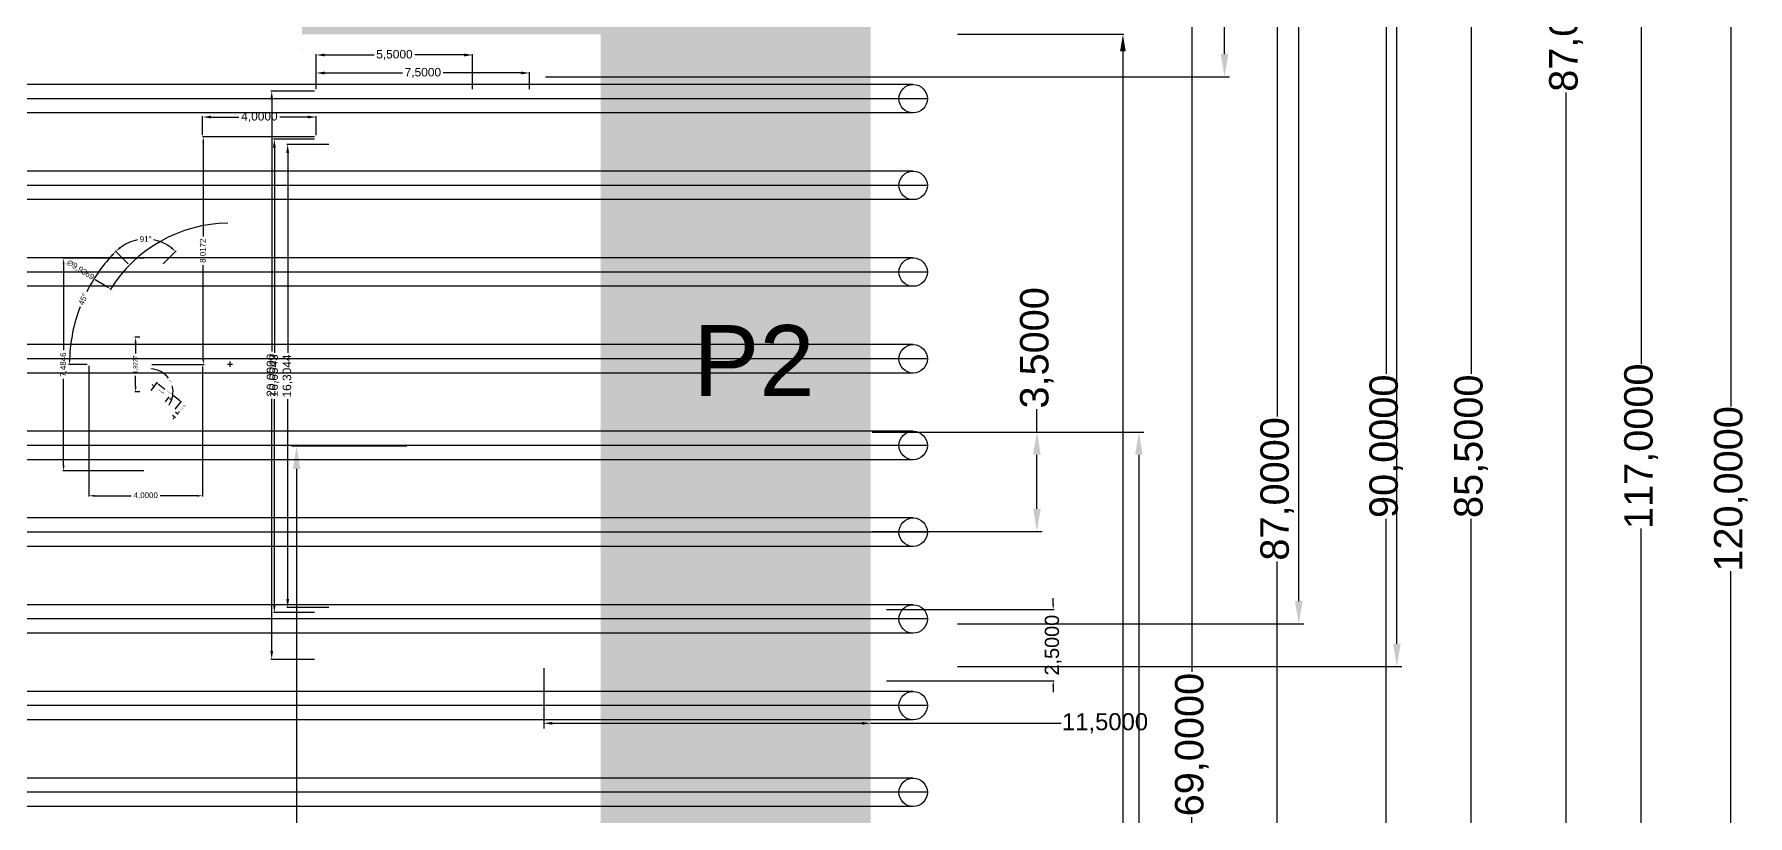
# Model space of a CAD drawing. Header units: millimetres. Extents: x -129 to 171, y -129 to 202.
# Drawn here: x 99.2 to 159.5, y 59.6 to 87.1 of the extents above; entities that cross this region are included whole.
import ezdxf

# ---------------------------------------------------------------- set-up
doc = ezdxf.new("R2010")
doc.units = ezdxf.units.MM
doc.header["$MEASUREMENT"] = 0
for name, color, linetype, plot in [('Acoperis', 180, 'Continuous', False), ('Dimenisuni corp 1', 11, 'Continuous', False), ('Dimensiuni corp 0', 11, 'Continuous', False), ('Dimensiuni interior_0', 11, 'Continuous', False), ('Dimensiuni interior_1', 11, 'Continuous', False), ('Dimensiuni scară', 11, 'Continuous', False)]:
    doc.layers.add(name, color=color, linetype=linetype, plot=plot)
doc.layers.add('Scară', color=181, linetype='Continuous')
doc.layers.add('Text_1', color=231, linetype='Continuous')
doc.styles.get("Standard").update_dxf_attribs({"font": 'arial.ttf'})
doc.dimstyles.new('Mici', dxfattribs={"dimtxt": 0.05, "dimasz": 0.05, "dimexe": 0.03, "dimexo": 0.0625, "dimgap": 0.09, "dimtad": 0, "dimdec": 4, "dimzin": 0, "dimtxsty": 'Standard', "dimcen": 0.09, "dimclrd": 1, "dimclre": 1, "dimadec": 0, "dimazin": 0, "dimtfac": 1, "dimtdec": 4, "dimtofl": 0, "dimtmove": 0, "dimatfit": 3, "dimfxl": 1, "dimtolj": 1, "dimtzin": 0, "dimarcsym": 0})
doc.dimstyles.get("Standard").update_dxf_attribs({"dimtxt": 0.18, "dimasz": 0.18, "dimexe": 0.18, "dimexo": 0.0625, "dimgap": 0.09, "dimtad": 0, "dimtih": 1, "dimtoh": 1, "dimdec": 4, "dimzin": 0, "dimdsep": 46, "dimtxsty": 'Standard', "dimcen": 0.09, "dimadec": 0, "dimazin": 0, "dimtfac": 1, "dimtdec": 4, "dimtofl": 0, "dimtmove": 0, "dimatfit": 3, "dimfxl": 1, "dimtolj": 1, "dimtzin": 0, "dimarcsym": 0})

# ---------------------------------------------------------------- blocks, each defined once
blk = doc.blocks.new('*U32')
blk.add_circle((1.5, -97), 0.5)
at = {"extrusion": (-1, 4.06467e-14, 2.35596e-14)}
for centre, radius, start, end in [((48.5, -16.8, -1.5), 51.8, 18.92464, 161.07536), ((48.5, -16.841, -1), 51.341, 19.14846, 160.85154), ((48.5, -16.882, -1.5), 50.882, 19.37757, 160.62243), ((48.5, -16.841, -2), 51.341, 19.14846, 160.85154)]:
    blk.add_arc(centre, radius, start, end, dxfattribs=at)
blk = doc.blocks.new('*U33')
at = {"layer": 'Acoperis', "color": 0, "linetype": 'ByBlock', "lineweight": -2, "transparency": 16777216, "rotation": 90.00000000000072}
for p in [(244.181, 117.048), (244.181, 113.997), (244.181, 110.946), (244.181, 107.894), (244.181, 104.843), (244.181, 101.792), (244.181, 98.74), (244.181, 95.689), (244.181, 92.638)]:
    blk.add_blockref('*U32', p, dxfattribs=at)
blk = doc.blocks.new('*D282')
at = {"layer": 'Defpoints', "color": 0, "transparency": 16777216}
for p in [(146.877, 133.551), (132.377, 88.051), (156.331, 88.051)]:
    blk.add_point(p, dxfattribs=at)
at = {"layer": 'Dimenisuni corp 1', "color": 1, "lineweight": -2, "transparency": 16777216}
for p, q in [((146.939, 133.551), (156.511, 133.551)), ((156.331, 132.751), (156.331, 113.374)), ((156.331, 88.851), (156.331, 108.229)), ((132.439, 88.051), (156.511, 88.051))]:
    blk.add_line(p, q, dxfattribs=at)
at = {"layer": 'Dimenisuni corp 1', "color": 1, "transparency": 16777216}
for points in [[(156.197, 132.751), (156.464, 132.751), (156.331, 133.551)], [(156.197, 88.851), (156.464, 88.851), (156.331, 88.051)]]:
    blk.add_solid(points, dxfattribs=at)
at = {"layer": 'Dimenisuni corp 1', "color": 0, "transparency": 16777216, "insert": (156.331, 110.801), "char_height": 1, "attachment_point": 5, "rotation": 90}
blk.add_mtext('\\A1;45,5000', dxfattribs=at)
blk = doc.blocks.new('*D283')
at = {"layer": 'Defpoints', "color": 0, "transparency": 16777216}
for p in [(146.877, 133.551), (146.877, 68.801), (158.943, 68.801)]:
    blk.add_point(p, dxfattribs=at)
at = {"layer": 'Dimenisuni corp 1', "color": 1, "lineweight": -2, "transparency": 16777216}
for p, q in [((146.939, 133.551), (159.123, 133.551)), ((158.943, 132.751), (158.943, 103.732)), ((158.943, 69.601), (158.943, 98.621)), ((146.939, 68.801), (159.123, 68.801))]:
    blk.add_line(p, q, dxfattribs=at)
at = {"layer": 'Dimenisuni corp 1', "color": 1, "transparency": 16777216}
for points in [[(158.81, 132.751), (159.077, 132.751), (158.943, 133.551)], [(158.81, 69.601), (159.077, 69.601), (158.943, 68.801)]]:
    blk.add_solid(points, dxfattribs=at)
at = {"layer": 'Dimenisuni corp 1', "color": 0, "transparency": 16777216, "insert": (158.943, 101.176), "char_height": 1, "attachment_point": 5, "rotation": 90}
blk.add_mtext('\\A1;64,7500', dxfattribs=at)
blk = doc.blocks.new('*D284')
at = {"layer": 'Defpoints', "color": 0, "transparency": 16777216}
for p in [(146.877, 133.551), (146.877, 67.301), (162.393, 67.301)]:
    blk.add_point(p, dxfattribs=at)
at = {"layer": 'Dimenisuni corp 1', "color": 1, "lineweight": -2, "transparency": 16777216}
for p, q in [((146.939, 133.551), (162.573, 133.551)), ((162.393, 132.751), (162.393, 102.982)), ((162.393, 68.101), (162.393, 97.871)), ((146.939, 67.301), (162.573, 67.301))]:
    blk.add_line(p, q, dxfattribs=at)
at = {"layer": 'Dimenisuni corp 1', "color": 1, "transparency": 16777216}
for points in [[(162.26, 132.751), (162.527, 132.751), (162.393, 133.551)], [(162.26, 68.101), (162.527, 68.101), (162.393, 67.301)]]:
    blk.add_solid(points, dxfattribs=at)
at = {"layer": 'Dimenisuni corp 1', "color": 0, "transparency": 16777216, "insert": (162.393, 100.426), "char_height": 1, "attachment_point": 5, "rotation": 90}
blk.add_mtext('\\A1;66,2500', dxfattribs=at)
blk = doc.blocks.new('*D291')
at = {"layer": 'Defpoints', "color": 0, "transparency": 16777216}
for p in [(146.877, 99.051), (155.182, 99.051), (146.877, 30.051)]:
    blk.add_point(p, dxfattribs=at)
at = {"layer": 'Dimensiuni scară', "color": 1, "lineweight": -2, "transparency": 16777216}
for p, q in [((146.939, 99.051), (155.362, 99.051)), ((155.182, 98.251), (155.182, 67.107)), ((155.182, 30.851), (155.182, 61.996)), ((146.939, 30.051), (155.362, 30.051))]:
    blk.add_line(p, q, dxfattribs=at)
at = {"layer": 'Dimensiuni scară', "color": 1, "transparency": 16777216}
for points in [[(155.048, 98.251), (155.315, 98.251), (155.182, 99.051)], [(155.048, 30.851), (155.315, 30.851), (155.182, 30.051)]]:
    blk.add_solid(points, dxfattribs=at)
at = {"layer": 'Dimensiuni scară', "color": 0, "transparency": 16777216, "insert": (155.182, 64.551), "char_height": 1, "attachment_point": 5, "rotation": 90}
blk.add_mtext('\\A1;69,0000', dxfattribs=at)
blk = doc.blocks.new('*D292')
at = {"layer": 'Defpoints', "color": 0, "transparency": 16777216}
for p in [(146.877, 117.051), (158.185, 117.051), (146.877, 30.051)]:
    blk.add_point(p, dxfattribs=at)
at = {"layer": 'Dimensiuni corp 0', "color": 1, "lineweight": -2, "transparency": 16777216}
for p, q in [((146.939, 117.051), (158.365, 117.051)), ((158.185, 116.251), (158.185, 76.104)), ((158.185, 30.851), (158.185, 70.998)), ((146.939, 30.051), (158.365, 30.051))]:
    blk.add_line(p, q, dxfattribs=at)
at = {"layer": 'Dimensiuni corp 0', "color": 1, "transparency": 16777216}
for points in [[(158.052, 116.251), (158.319, 116.251), (158.185, 117.051)], [(158.052, 30.851), (158.319, 30.851), (158.185, 30.051)]]:
    blk.add_solid(points, dxfattribs=at)
at = {"layer": 'Dimensiuni corp 0', "color": 0, "transparency": 16777216, "insert": (158.185, 73.551), "char_height": 1, "attachment_point": 5, "rotation": 90}
blk.add_mtext('\\A1;87,0000', dxfattribs=at)
blk = doc.blocks.new('*D293')
at = {"layer": 'Defpoints', "color": 0, "transparency": 16777216}
for p in [(146.877, 120.051), (162.021, 120.051), (146.877, 30.051)]:
    blk.add_point(p, dxfattribs=at)
at = {"layer": 'Dimensiuni corp 0', "color": 1, "lineweight": -2, "transparency": 16777216}
for p, q in [((146.939, 120.051), (162.201, 120.051)), ((162.021, 119.251), (162.021, 77.604)), ((162.021, 30.851), (162.021, 72.499)), ((146.939, 30.051), (162.201, 30.051))]:
    blk.add_line(p, q, dxfattribs=at)
at = {"layer": 'Dimensiuni corp 0', "color": 1, "transparency": 16777216}
for points in [[(161.888, 119.251), (162.154, 119.251), (162.021, 120.051)], [(161.888, 30.851), (162.154, 30.851), (162.021, 30.051)]]:
    blk.add_solid(points, dxfattribs=at)
at = {"layer": 'Dimensiuni corp 0', "color": 0, "transparency": 16777216, "insert": (162.021, 75.051), "char_height": 1, "attachment_point": 5, "rotation": 90}
blk.add_mtext('\\A1;90,0000', dxfattribs=at)
blk = doc.blocks.new('*D298')
at = {"layer": 'Defpoints', "color": 0, "transparency": 16777216}
for p in [(124.377, 87.551), (122.81, 67.551), (124.377, 67.551)]:
    blk.add_point(p, dxfattribs=at)
at = {"layer": 'Dimensiuni interior_1', "color": 1, "lineweight": -2, "transparency": 16777216}
for p, q in [((124.314, 87.551), (122.78, 87.551)), ((122.81, 87.251), (122.81, 78.383)), ((122.81, 67.851), (122.81, 76.72)), ((124.314, 67.551), (122.78, 67.551))]:
    blk.add_line(p, q, dxfattribs=at)
at = {"layer": 'Dimensiuni interior_1', "color": 1, "transparency": 16777216}
for points in [[(122.76, 87.251), (122.86, 87.251), (122.81, 87.551)], [(122.76, 67.851), (122.86, 67.851), (122.81, 67.551)]]:
    blk.add_solid(points, dxfattribs=at)
at = {"layer": 'Dimensiuni interior_1', "color": 0, "transparency": 16777216, "insert": (122.81, 77.551), "char_height": 0.3, "attachment_point": 5, "rotation": 90}
blk.add_mtext('\\A1;20,0000', dxfattribs=at)
blk = doc.blocks.new('*D299')
at = {"layer": 'Defpoints', "color": 0, "transparency": 16777216}
for p in [(124.377, 88.189), (124.377, 87.551), (131.877, 87.551)]:
    blk.add_point(p, dxfattribs=at)
at = {"layer": 'Dimensiuni interior_1', "color": 1, "lineweight": -2, "transparency": 16777216}
for p, q in [((124.377, 87.614), (124.377, 88.219)), ((124.677, 88.189), (127.416, 88.189)), ((131.577, 88.189), (128.837, 88.189)), ((131.877, 87.614), (131.877, 88.219))]:
    blk.add_line(p, q, dxfattribs=at)
at = {"layer": 'Dimensiuni interior_1', "color": 1, "transparency": 16777216}
for points in [[(124.677, 88.239), (124.677, 88.139), (124.377, 88.189)], [(131.577, 88.239), (131.577, 88.139), (131.877, 88.189)]]:
    blk.add_solid(points, dxfattribs=at)
at = {"layer": 'Dimensiuni interior_1', "color": 0, "transparency": 16777216, "insert": (128.127, 88.189), "char_height": 0.3, "attachment_point": 5}
blk.add_mtext('\\A1;7,5000', dxfattribs=at)
blk = doc.blocks.new('*D303')
at = {"layer": 'Defpoints', "color": 0, "transparency": 16777216}
for p in [(124.877, 85.677), (123.371, 69.373), (124.877, 69.373)]:
    blk.add_point(p, dxfattribs=at)
at = {"layer": 'Dimensiuni interior_1', "color": 1, "lineweight": -2, "transparency": 16777216}
for p, q in [((124.814, 85.677), (123.341, 85.677)), ((123.371, 85.377), (123.371, 78.34)), ((123.371, 69.673), (123.371, 76.711)), ((124.814, 69.373), (123.341, 69.373))]:
    blk.add_line(p, q, dxfattribs=at)
at = {"layer": 'Dimensiuni interior_1', "color": 1, "transparency": 16777216}
for points in [[(123.321, 85.377), (123.421, 85.377), (123.371, 85.677)], [(123.321, 69.673), (123.421, 69.673), (123.371, 69.373)]]:
    blk.add_solid(points, dxfattribs=at)
at = {"layer": 'Dimensiuni interior_1', "color": 0, "transparency": 16777216, "insert": (123.371, 77.525), "char_height": 0.3, "attachment_point": 5, "rotation": 90}
blk.add_mtext('\\A1;16,3044', dxfattribs=at)
blk = doc.blocks.new('*D306')
at = {"layer": 'Defpoints', "color": 0, "transparency": 16777216}
for p in [(124.377, 85.862), (122.902, 69.197), (124.377, 69.197)]:
    blk.add_point(p, dxfattribs=at)
at = {"layer": 'Dimensiuni interior_1', "color": 1, "lineweight": -2, "transparency": 16777216}
for p, q in [((124.314, 85.862), (122.872, 85.862)), ((122.902, 85.562), (122.902, 78.345)), ((122.902, 69.497), (122.902, 76.714)), ((124.314, 69.197), (122.872, 69.197))]:
    blk.add_line(p, q, dxfattribs=at)
at = {"layer": 'Dimensiuni interior_1', "color": 1, "transparency": 16777216}
for points in [[(122.852, 85.562), (122.952, 85.562), (122.902, 85.862)], [(122.852, 69.497), (122.952, 69.497), (122.902, 69.197)]]:
    blk.add_solid(points, dxfattribs=at)
at = {"layer": 'Dimensiuni interior_1', "color": 0, "transparency": 16777216, "insert": (122.902, 77.53), "char_height": 0.3, "attachment_point": 5, "rotation": 90}
blk.add_mtext('\\A1;16,6643', dxfattribs=at)
blk = doc.blocks.new('*D307')
at = {"layer": 'Defpoints', "color": 0, "transparency": 16777216}
for p in [(129.877, 88.822), (124.377, 87.551), (129.877, 87.551)]:
    blk.add_point(p, dxfattribs=at)
at = {"layer": 'Dimensiuni interior_1', "color": 1, "lineweight": -2, "transparency": 16777216}
for p, q in [((124.377, 87.614), (124.377, 88.852)), ((124.677, 88.822), (126.414, 88.822)), ((129.577, 88.822), (127.839, 88.822)), ((129.877, 87.614), (129.877, 88.852))]:
    blk.add_line(p, q, dxfattribs=at)
at = {"layer": 'Dimensiuni interior_1', "color": 1, "transparency": 16777216}
for points in [[(124.677, 88.872), (124.677, 88.772), (124.377, 88.822)], [(129.577, 88.872), (129.577, 88.772), (129.877, 88.822)]]:
    blk.add_solid(points, dxfattribs=at)
at = {"layer": 'Dimensiuni interior_1', "color": 0, "transparency": 16777216, "insert": (127.127, 88.822), "char_height": 0.3, "attachment_point": 5}
blk.add_mtext('\\A1;5,5000', dxfattribs=at)
blk = doc.blocks.new('*D311')
at = {"layer": 'Defpoints', "color": 0, "transparency": 16777216}
for p in [(146.877, 89.551), (152.755, 89.551), (146.877, 30.051)]:
    blk.add_point(p, dxfattribs=at)
at = {"layer": 'Dimensiuni scară', "color": 1, "lineweight": -2, "transparency": 16777216}
for p, q in [((146.939, 89.551), (152.785, 89.551)), ((152.755, 88.951), (152.755, 61.369)), ((152.755, 30.651), (152.755, 58.234)), ((146.939, 30.051), (152.785, 30.051))]:
    blk.add_line(p, q, dxfattribs=at)
at = {"layer": 'Dimensiuni scară', "color": 1, "transparency": 16777216}
for points in [[(152.655, 88.951), (152.855, 88.951), (152.755, 89.551)], [(152.655, 30.651), (152.855, 30.651), (152.755, 30.051)]]:
    blk.add_solid(points, dxfattribs=at)
at = {"layer": 'Dimensiuni scară', "color": 0, "transparency": 16777216, "insert": (152.755, 59.801), "char_height": 0.6, "attachment_point": 5, "rotation": 90}
blk.add_mtext('\\A1;59,5000', dxfattribs=at)
blk = doc.blocks.new('*D314')
at = {"layer": 'Defpoints', "color": 0, "transparency": 16777216}
for p in [(146.877, 133.551), (165.003, 133.551), (146.877, 48.051)]:
    blk.add_point(p, dxfattribs=at)
at = {"layer": 'Dimenisuni corp 1', "color": 1, "lineweight": -2, "transparency": 16777216}
for p, q in [((146.939, 133.551), (165.183, 133.551)), ((165.003, 132.751), (165.003, 77.604)), ((165.003, 48.851), (165.003, 72.498)), ((146.939, 48.051), (165.183, 48.051))]:
    blk.add_line(p, q, dxfattribs=at)
at = {"layer": 'Dimenisuni corp 1', "color": 1, "transparency": 16777216}
for points in [[(164.869, 132.751), (165.136, 132.751), (165.003, 133.551)], [(164.869, 48.851), (165.136, 48.851), (165.003, 48.051)]]:
    blk.add_solid(points, dxfattribs=at)
at = {"layer": 'Dimenisuni corp 1', "color": 0, "transparency": 16777216, "insert": (165.003, 75.051), "char_height": 1, "attachment_point": 5, "rotation": 90}
blk.add_mtext('\\A1;85,5000', dxfattribs=at)
blk = doc.blocks.new('*D315')
at = {"layer": 'Defpoints', "color": 0, "transparency": 16777216}
for p in [(146.877, 133.551), (168.345, 133.551), (146.877, 46.551)]:
    blk.add_point(p, dxfattribs=at)
at = {"layer": 'Dimenisuni corp 1', "color": 1, "lineweight": -2, "transparency": 16777216}
for p, q in [((146.939, 133.551), (168.525, 133.551)), ((168.345, 132.751), (168.345, 92.604)), ((168.345, 47.351), (168.345, 87.498)), ((146.939, 46.551), (168.525, 46.551))]:
    blk.add_line(p, q, dxfattribs=at)
at = {"layer": 'Dimenisuni corp 1', "color": 1, "transparency": 16777216}
for points in [[(168.212, 132.751), (168.478, 132.751), (168.345, 133.551)], [(168.212, 47.351), (168.478, 47.351), (168.345, 46.551)]]:
    blk.add_solid(points, dxfattribs=at)
at = {"layer": 'Dimenisuni corp 1', "color": 0, "transparency": 16777216, "insert": (168.345, 90.051), "char_height": 1, "attachment_point": 5, "rotation": 90}
blk.add_mtext('\\A1;87,0000', dxfattribs=at)
blk = doc.blocks.new('*D316')
at = {"layer": 'Defpoints', "color": 0, "transparency": 16777216}
for p in [(146.877, 133.551), (170.985, 133.551), (146.877, 16.551)]:
    blk.add_point(p, dxfattribs=at)
at = {"layer": 'Dimenisuni corp 1', "color": 1, "lineweight": -2, "transparency": 16777216}
for p, q in [((146.939, 133.551), (171.165, 133.551)), ((170.985, 132.751), (170.985, 77.945)), ((170.985, 17.351), (170.985, 72.157)), ((146.939, 16.551), (171.165, 16.551))]:
    blk.add_line(p, q, dxfattribs=at)
at = {"layer": 'Dimenisuni corp 1', "color": 1, "transparency": 16777216}
for points in [[(170.852, 132.751), (171.118, 132.751), (170.985, 133.551)], [(170.852, 17.351), (171.118, 17.351), (170.985, 16.551)]]:
    blk.add_solid(points, dxfattribs=at)
at = {"layer": 'Dimenisuni corp 1', "color": 0, "transparency": 16777216, "insert": (170.985, 75.051), "char_height": 1, "attachment_point": 5, "rotation": 90}
blk.add_mtext('\\A1;117,0000', dxfattribs=at)
blk = doc.blocks.new('*D317')
at = {"layer": 'Defpoints', "color": 0, "transparency": 16777216}
for p in [(146.877, 133.551), (174.145, 133.551), (146.877, 13.551)]:
    blk.add_point(p, dxfattribs=at)
at = {"layer": 'Dimenisuni corp 1', "color": 1, "lineweight": -2, "transparency": 16777216}
for p, q in [((146.939, 133.551), (174.325, 133.551)), ((174.145, 132.751), (174.145, 76.445)), ((174.145, 14.351), (174.145, 70.657)), ((146.939, 13.551), (174.325, 13.551))]:
    blk.add_line(p, q, dxfattribs=at)
at = {"layer": 'Dimenisuni corp 1', "color": 1, "transparency": 16777216}
for points in [[(174.012, 132.751), (174.279, 132.751), (174.145, 133.551)], [(174.012, 14.351), (174.279, 14.351), (174.145, 13.551)]]:
    blk.add_solid(points, dxfattribs=at)
at = {"layer": 'Dimenisuni corp 1', "color": 0, "transparency": 16777216, "insert": (174.145, 73.551), "char_height": 1, "attachment_point": 5, "rotation": 90}
blk.add_mtext('\\A1;120,0000', dxfattribs=at)
blk = doc.blocks.new('*D318')
at = {"layer": 'Defpoints', "color": 0, "transparency": 16777216}
for p in [(132.377, 67.301), (143.877, 67.301), (143.877, 65.301)]:
    blk.add_point(p, dxfattribs=at)
at = {"layer": 'Dimenisuni corp 1', "color": 1, "lineweight": -2, "transparency": 16777216}
for p, q in [((132.377, 67.239), (132.377, 65.121)), ((132.677, 65.301), (143.577, 65.301)), ((143.877, 65.301), (150.587, 65.301))]:
    blk.add_line(p, q, dxfattribs=at)
at = {"layer": 'Dimenisuni corp 1', "color": 1, "transparency": 16777216}
for points in [[(132.677, 65.351), (132.677, 65.251), (132.377, 65.301)], [(143.577, 65.351), (143.577, 65.251), (143.877, 65.301)]]:
    blk.add_solid(points, dxfattribs=at)
at = {"layer": 'Dimenisuni corp 1', "color": 0, "transparency": 16777216, "insert": (152.127, 65.301), "char_height": 0.6, "attachment_point": 5}
blk.add_mtext('\\A1;11,5000', dxfattribs=at)
blk = doc.blocks.new('*D320')
at = {"layer": 'Defpoints', "color": 0, "transparency": 16777216}
for p in [(144.377, 69.301), (150.304, 69.301), (144.377, 66.801)]:
    blk.add_point(p, dxfattribs=at)
at = {"layer": 'Dimenisuni corp 1', "color": 1, "lineweight": -2, "transparency": 16777216}
for p, q in [((150.304, 69.501), (150.304, 69.701)), ((144.439, 69.301), (150.334, 69.301)), ((144.439, 66.801), (150.334, 66.801)), ((150.304, 66.601), (150.304, 66.401))]:
    blk.add_line(p, q, dxfattribs=at)
at = {"layer": 'Dimenisuni corp 1', "color": 1, "transparency": 16777216}
for points in [[(150.27, 69.501), (150.337, 69.501), (150.304, 69.301)], [(150.27, 66.601), (150.337, 66.601), (150.304, 66.801)]]:
    blk.add_solid(points, dxfattribs=at)
at = {"layer": 'Dimenisuni corp 1', "color": 0, "transparency": 16777216, "insert": (150.304, 68.051), "char_height": 0.5, "attachment_point": 5, "rotation": 90}
blk.add_mtext('\\A1;2,5000', dxfattribs=at)
blk = doc.blocks.new('*D323')
at = {"layer": 'Defpoints', "color": 0, "transparency": 16777216}
for p in [(120.377, 86.637), (120.377, 85.942), (124.377, 85.942)]:
    blk.add_point(p, dxfattribs=at)
at = {"layer": 'Dimensiuni interior_1', "color": 1, "lineweight": -2, "transparency": 16777216}
for p, q in [((120.377, 86.005), (120.377, 86.667)), ((120.677, 86.637), (121.658, 86.637)), ((124.077, 86.637), (123.095, 86.637)), ((124.377, 86.005), (124.377, 86.667))]:
    blk.add_line(p, q, dxfattribs=at)
at = {"layer": 'Dimensiuni interior_1', "color": 1, "transparency": 16777216}
for points in [[(120.677, 86.687), (120.677, 86.587), (120.377, 86.637)], [(124.077, 86.687), (124.077, 86.587), (124.377, 86.637)]]:
    blk.add_solid(points, dxfattribs=at)
at = {"layer": 'Dimensiuni interior_1', "color": 0, "transparency": 16777216, "insert": (122.377, 86.637), "char_height": 0.3, "attachment_point": 5}
blk.add_mtext('\\A1;4,0000', dxfattribs=at)
blk = doc.blocks.new('*D326')
at = {"layer": 'Defpoints', "color": 0, "transparency": 16777216}
for p in [(116.376, 77.941), (120.377, 77.925), (116.376, 73.308)]:
    blk.add_point(p, dxfattribs=at)
at = {"layer": 'Dimensiuni interior_1', "color": 1, "lineweight": -2, "transparency": 16777216}
for p, q in [((116.376, 77.878), (116.376, 73.278)), ((120.377, 77.862), (120.377, 73.278)), ((116.576, 73.308), (117.868, 73.308)), ((120.177, 73.308), (118.885, 73.308))]:
    blk.add_line(p, q, dxfattribs=at)
at = {"layer": 'Dimensiuni interior_1', "color": 1, "transparency": 16777216}
for points in [[(116.576, 73.341), (116.576, 73.274), (116.376, 73.308)], [(120.177, 73.341), (120.177, 73.274), (120.377, 73.308)]]:
    blk.add_solid(points, dxfattribs=at)
at = {"layer": 'Dimensiuni interior_1', "color": 0, "transparency": 16777216, "insert": (118.377, 73.308), "char_height": 0.2, "attachment_point": 5}
blk.add_mtext('\\A1;4,0000', dxfattribs=at)
blk = doc.blocks.new('*D327')
at = {"layer": 'Defpoints', "color": 0, "transparency": 16777216}
for p in [(115.487, 81.667), (118.377, 81.667), (118.377, 74.183)]:
    blk.add_point(p, dxfattribs=at)
at = {"layer": 'Dimensiuni interior_1', "color": 1, "lineweight": -2, "transparency": 16777216}
for p, q in [((118.314, 81.667), (115.457, 81.667)), ((115.487, 81.467), (115.487, 78.429)), ((115.487, 74.383), (115.487, 77.421)), ((118.314, 74.183), (115.457, 74.183))]:
    blk.add_line(p, q, dxfattribs=at)
at = {"layer": 'Dimensiuni interior_1', "color": 1, "transparency": 16777216}
for points in [[(115.454, 81.467), (115.521, 81.467), (115.487, 81.667)], [(115.454, 74.383), (115.521, 74.383), (115.487, 74.183)]]:
    blk.add_solid(points, dxfattribs=at)
at = {"layer": 'Dimensiuni interior_1', "color": 0, "transparency": 16777216, "insert": (115.487, 77.925), "char_height": 0.2, "attachment_point": 5, "rotation": 90}
blk.add_mtext('\\A1;7,4846', dxfattribs=at)
blk = doc.blocks.new('*D328')
at = {"layer": 'Defpoints', "color": 0, "transparency": 16777216}
for p in [(117.14, 80.587), (125.55, 75.295)]:
    blk.add_point(p, dxfattribs=at)
at = {"layer": 'Dimensiuni interior_1', "color": 1, "lineweight": -2, "transparency": 16777216}
for p, q in [((116.6, 80.926), (116.97, 80.693)), ((121.255, 77.941), (121.435, 77.941)), ((121.345, 77.851), (121.345, 78.031))]:
    blk.add_line(p, q, dxfattribs=at)
blk.add_arc((121.345, 77.941), 4.968, 90.90278, 148.16769, dxfattribs=at)
at = {"layer": 'Dimensiuni interior_1', "color": 1, "transparency": 16777216}
blk.add_solid([(116.988, 80.721), (116.953, 80.665), (117.14, 80.587)], dxfattribs=at)
at = {"layer": 'Dimensiuni interior_1', "color": 0, "transparency": 16777216, "insert": (116.08, 81.253), "char_height": 0.2, "attachment_point": 5, "rotation": 327.82174}
blk.add_mtext('\\A1;∅9,9369', dxfattribs=at)
blk = doc.blocks.new('*D331')
at = {"layer": 'Defpoints', "color": 0, "transparency": 16777216}
for p in [(117.807, 81.429), (115.88, 79.379), (116.377, 77.925), (121.345, 77.941)]:
    blk.add_point(p, dxfattribs=at)
at = {"layer": 'Dimensiuni interior_1', "color": 1, "lineweight": -2, "transparency": 16777216}
for p, q in [((117.762, 81.473), (117.299, 81.929)), ((116.314, 77.925), (115.664, 77.923))]:
    blk.add_line(p, q, dxfattribs=at)
for start, end in [(137.43527, 153.21893), (159.10599, 178.15423)]:
    blk.add_arc((121.345, 77.941), 5.651, start, end, dxfattribs=at)
at = {"layer": 'Dimensiuni interior_1', "color": 1, "transparency": 16777216}
for points in [[(117.159, 81.786), (117.207, 81.74), (117.321, 81.908)], [(115.73, 78.122), (115.663, 78.123), (115.694, 77.923)]]:
    blk.add_solid(points, dxfattribs=at)
at = {"layer": 'Dimensiuni interior_1', "color": 0, "transparency": 16777216, "insert": (116.176, 80.225), "char_height": 0.2, "attachment_point": 5, "rotation": 66.16246}
blk.add_mtext('\\A1;45°', dxfattribs=at)
blk = doc.blocks.new('*D332')
at = {"layer": 'Defpoints', "color": 0, "transparency": 16777216}
for p in [(118.762, 82.293), (117.807, 81.429), (118.946, 81.429), (118.377, 80.867)]:
    blk.add_point(p, dxfattribs=at)
at = {"layer": 'Dimensiuni interior_1', "color": 1, "lineweight": -2, "transparency": 16777216}
for p, q in [((117.762, 81.473), (117.303, 81.925)), ((118.991, 81.473), (119.45, 81.925))]:
    blk.add_line(p, q, dxfattribs=at)
for start, end in [(101.16963, 127.64486), (52.35514, 78.83037)]:
    blk.add_arc((118.377, 80.867), 1.477, start, end, dxfattribs=at)
at = {"layer": 'Dimensiuni interior_1', "color": 1, "transparency": 16777216}
for points in [[(117.496, 82.012), (117.452, 82.062), (117.324, 81.904)], [(119.301, 82.062), (119.257, 82.012), (119.429, 81.904)]]:
    blk.add_solid(points, dxfattribs=at)
at = {"layer": 'Dimensiuni interior_1', "color": 0, "transparency": 16777216, "insert": (118.377, 82.345), "char_height": 0.2, "attachment_point": 5}
blk.add_mtext('\\A1;91°', dxfattribs=at)
blk = doc.blocks.new('*D333')
at = {"layer": 'Defpoints', "color": 0, "transparency": 16777216}
for p in [(118.527, 76.964), (119.619, 76.618), (119.374, 76.303)]:
    blk.add_point(p, dxfattribs=at)
at = {"layer": 'Dimensiuni interior_1', "color": 1, "lineweight": -2, "transparency": 16777216}
for p, q in [((118.565, 77.013), (118.79, 77.302)), ((118.811, 77.247), (119.05, 77.061)), ((119.58, 76.649), (119.351, 76.826)), ((119.413, 76.353), (119.637, 76.641))]:
    blk.add_line(p, q, dxfattribs=at)
at = {"layer": 'Dimensiuni interior_1', "color": 1, "transparency": 16777216}
for points in [[(118.816, 77.254), (118.806, 77.241), (118.771, 77.278)], [(119.585, 76.655), (119.574, 76.642), (119.619, 76.618)]]:
    blk.add_solid(points, dxfattribs=at)
at = {"layer": 'Dimensiuni interior_1', "color": 0, "transparency": 16777216, "insert": (119.2, 76.944), "char_height": 0.05, "attachment_point": 5, "rotation": 322.08899}
blk.add_mtext('\\A1;1,0744', dxfattribs=at)
blk = doc.blocks.new('*D334')
at = {"layer": 'Defpoints', "color": 0, "transparency": 16777216}
for p in [(119.276, 76.19), (119.374, 76.303), (119.497, 76.196)]:
    blk.add_point(p, dxfattribs=at)
at = {"layer": 'Dimensiuni interior_1', "color": 1, "lineweight": -2, "transparency": 16777216}
for p, q in [((119.323, 76.149), (119.421, 76.063)), ((119.366, 76.045), (119.333, 76.008)), ((119.421, 76.262), (119.52, 76.176)), ((119.53, 76.234), (119.563, 76.272))]:
    blk.add_line(p, q, dxfattribs=at)
at = {"layer": 'Dimensiuni interior_1', "color": 1, "transparency": 16777216}
for points in [[(119.36, 76.051), (119.372, 76.04), (119.399, 76.083)], [(119.524, 76.239), (119.536, 76.228), (119.497, 76.196)]]:
    blk.add_solid(points, dxfattribs=at)
at = {"layer": 'Dimensiuni interior_1', "color": 0, "transparency": 16777216, "insert": (119.69, 76.418), "char_height": 0.05, "attachment_point": 5, "rotation": 48.93434}
blk.add_mtext('\\A1;0,1500', dxfattribs=at)
blk = doc.blocks.new('*D335')
at = {"layer": 'Defpoints', "color": 0, "transparency": 16777216}
for p in [(118.527, 76.964), (118.677, 77.157), (119.031, 76.571)]:
    blk.add_point(p, dxfattribs=at)
at = {"layer": 'Dimensiuni interior_1', "color": 1, "lineweight": -2, "transparency": 16777216}
for p, q in [((118.565, 77.013), (118.696, 77.181)), ((118.638, 77.188), (118.598, 77.219)), ((119.069, 76.62), (119.2, 76.788)), ((119.221, 76.734), (119.261, 76.703))]:
    blk.add_line(p, q, dxfattribs=at)
at = {"layer": 'Dimensiuni interior_1', "color": 1, "transparency": 16777216}
for points in [[(118.643, 77.194), (118.633, 77.181), (118.677, 77.157)], [(119.226, 76.74), (119.216, 76.727), (119.182, 76.764)]]:
    blk.add_solid(points, dxfattribs=at)
at = {"layer": 'Dimensiuni interior_1', "color": 0, "transparency": 16777216, "insert": (118.929, 76.961), "char_height": 0.05, "attachment_point": 5, "rotation": 322.08899}
blk.add_mtext('\\A1;0,6392', dxfattribs=at)
blk = doc.blocks.new('*D337')
at = {"layer": 'Defpoints', "color": 0, "transparency": 16777216}
for p in [(118.021, 78.886), (118.227, 78.886), (118.227, 76.964)]:
    blk.add_point(p, dxfattribs=at)
at = {"layer": 'Dimensiuni interior_1', "color": 1, "lineweight": -2, "transparency": 16777216}
for p, q in [((118.164, 78.886), (117.991, 78.886)), ((118.021, 78.686), (118.021, 78.319)), ((118.021, 77.164), (118.021, 77.531)), ((118.164, 76.964), (117.991, 76.964))]:
    blk.add_line(p, q, dxfattribs=at)
at = {"layer": 'Dimensiuni interior_1', "color": 1, "transparency": 16777216}
for points in [[(117.987, 78.686), (118.054, 78.686), (118.021, 78.886)], [(117.987, 77.164), (118.054, 77.164), (118.021, 76.964)]]:
    blk.add_solid(points, dxfattribs=at)
at = {"layer": 'Dimensiuni interior_1', "color": 0, "transparency": 16777216, "insert": (118.021, 77.925), "char_height": 0.15, "attachment_point": 5, "rotation": 90}
blk.add_mtext('\\A1;1,9227', dxfattribs=at)
blk = doc.blocks.new('*D338')
at = {"layer": 'Defpoints', "color": 0, "transparency": 16777216}
for p in [(118.527, 77.925), (118.527, 76.964), (118.527, 76.964), (119.334, 77.03), (119.374, 76.303)]:
    blk.add_point(p, dxfattribs=at)
at = {"layer": 'Dimensiuni interior_1', "color": 1, "lineweight": -2, "transparency": 16777216}
for start, end in [(37.15462, 86.46339), (325.6256, 14.93437)]:
    blk.add_arc((118.527, 76.964), 0.81, start, end, dxfattribs=at)
at = {"layer": 'Dimensiuni interior_1', "color": 1, "transparency": 16777216}
for points in [[(118.576, 77.764), (118.577, 77.78), (118.527, 77.774)], [(119.202, 76.501), (119.188, 76.511), (119.166, 76.466)]]:
    blk.add_solid(points, dxfattribs=at)
at = {"layer": 'Dimensiuni interior_1', "color": 0, "transparency": 16777216, "insert": (119.254, 77.319), "char_height": 0.05, "attachment_point": 5, "rotation": 296.04449}
blk.add_mtext('\\A1;128°', dxfattribs=at)
blk = doc.blocks.new('*D341')
at = {"layer": 'Defpoints', "color": 0, "transparency": 16777216}
for p in [(124.377, 85.942), (118.527, 77.925), (120.401, 77.925)]:
    blk.add_point(p, dxfattribs=at)
at = {"layer": 'Dimensiuni interior_1', "color": 1, "lineweight": -2, "transparency": 16777216}
for p, q in [((124.314, 85.942), (120.371, 85.942)), ((120.401, 85.742), (120.401, 82.438)), ((120.401, 78.125), (120.401, 81.429)), ((118.589, 77.925), (120.431, 77.925))]:
    blk.add_line(p, q, dxfattribs=at)
at = {"layer": 'Dimensiuni interior_1', "color": 1, "transparency": 16777216}
for points in [[(120.368, 85.742), (120.435, 85.742), (120.401, 85.942)], [(120.368, 78.125), (120.435, 78.125), (120.401, 77.925)]]:
    blk.add_solid(points, dxfattribs=at)
at = {"layer": 'Dimensiuni interior_1', "color": 0, "transparency": 16777216, "insert": (120.401, 81.933), "char_height": 0.2, "attachment_point": 5, "rotation": 90}
blk.add_mtext('\\A1;8,0172', dxfattribs=at)
blk = doc.blocks.new('*D925')
at = {"layer": 'Defpoints', "color": 0, "transparency": 16777216}
for p in [(143.877, 75.551), (149.73, 75.551), (143.877, 72.051)]:
    blk.add_point(p, dxfattribs=at)
at = {"layer": 'Dimensiuni interior_0', "color": 1, "lineweight": -2, "transparency": 16777216}
for p, q in [((149.73, 75.551), (149.73, 76.351)), ((143.939, 75.551), (149.91, 75.551)), ((149.73, 72.851), (149.73, 74.751)), ((143.939, 72.051), (149.91, 72.051))]:
    blk.add_line(p, q, dxfattribs=at)
at = {"layer": 'Dimensiuni interior_0', "color": 1, "transparency": 16777216}
for points in [[(149.597, 74.751), (149.863, 74.751), (149.73, 75.551)], [(149.597, 72.851), (149.863, 72.851), (149.73, 72.051)]]:
    blk.add_solid(points, dxfattribs=at)
at = {"layer": 'Dimensiuni interior_0', "color": 0, "transparency": 16777216, "insert": (149.73, 78.515), "char_height": 1, "attachment_point": 5, "rotation": 90}
blk.add_mtext('\\A1;3,5000', dxfattribs=at)
blk = doc.blocks.new('*D926')
at = {"layer": 'Defpoints', "color": 0, "transparency": 16777216}
for p in [(143.877, 75.551, 14), (153.317, 75.551), (146.877, 30.051)]:
    blk.add_point(p, dxfattribs=at)
at = {"layer": 'Dimensiuni interior_0', "color": 1, "lineweight": -2, "transparency": 16777216}
for p, q in [((143.939, 75.551), (153.497, 75.551)), ((153.317, 74.751), (153.317, 55.374)), ((153.317, 30.851), (153.317, 50.229)), ((146.939, 30.051), (153.497, 30.051))]:
    blk.add_line(p, q, dxfattribs=at)
at = {"layer": 'Dimensiuni interior_0', "color": 1, "transparency": 16777216}
for points in [[(153.184, 74.751), (153.451, 74.751), (153.317, 75.551)], [(153.184, 30.851), (153.451, 30.851), (153.317, 30.051)]]:
    blk.add_solid(points, dxfattribs=at)
at = {"layer": 'Dimensiuni interior_0', "color": 0, "transparency": 16777216, "insert": (153.317, 52.801), "char_height": 1, "attachment_point": 5, "rotation": 90}
blk.add_mtext('\\A1;45,5000', dxfattribs=at)
blk = doc.blocks.new('*D931')
at = {"layer": 'Defpoints', "color": 0, "transparency": 16777216}
for p in [(123.684, 75.051), (127.627, 75.051), (127.627, 33.051)]:
    blk.add_point(p, dxfattribs=at)
at = {"layer": 'Dimensiuni interior_0', "color": 1, "lineweight": -2, "transparency": 16777216}
for p, q in [((127.564, 75.051), (123.504, 75.051)), ((123.684, 74.251), (123.684, 56.624)), ((123.684, 33.851), (123.684, 51.479))]:
    blk.add_line(p, q, dxfattribs=at)
at = {"layer": 'Dimensiuni interior_0', "color": 1, "transparency": 16777216}
for points in [[(123.551, 74.251), (123.817, 74.251), (123.684, 75.051)], [(123.551, 33.851), (123.817, 33.851), (123.684, 33.051)]]:
    blk.add_solid(points, dxfattribs=at)
at = {"layer": 'Dimensiuni interior_0', "color": 0, "transparency": 16777216, "insert": (123.684, 54.051), "char_height": 1, "attachment_point": 5, "rotation": 90}
blk.add_mtext('\\A1;42,0000', dxfattribs=at)
blk = doc.blocks.new('A$Ca0c041a6')
at = {"layer": 'Scară'}
h = blk.add_hatch(dxfattribs=at)
h.set_pattern_fill('ANGLE', color=256)
h.set_pattern_definition([(0, (99.09982, -31.2), (0, 0.275), [0.2, -0.075]), (90, (99.09982, -31.2), (-0.275, 2e-17), [0.2, -0.075])])
h.paths.add_polyline_path([(108.59982, 7.3), (99.09982, 7.3), (99.09982, -17.2), (108.59982, -17.2)])
h.paths.add_polyline_path([(108.59982, -17.2), (99.09982, -17.2), (99.09982, -20.7), (108.59982, -20.7)])
h.paths.add_polyline_path([(108.59982, -20.7), (99.09982, -20.7), (99.09982, -24.2), (108.59982, -24.2)])
h.paths.add_polyline_path([(108.59982, 16.8), (99.09982, 16.8), (99.09982, 7.3), (108.59982, 7.3)])
h.paths.add_polyline_path([(99.09982, 16.8), (88.59982, 16.8), (88.59982, 7.3), (99.09982, 7.3)])
blk.add_line((88.59982, 6.8), (88.59982, 6.8), dxfattribs=at)
at = {"layer": 'Acoperis'}
blk.add_blockref('*U33', (-231.0811, -113.51704, 30), dxfattribs=at)
at = {"layer": 'Text_1'}
blk.add_text('P2', height=2.5, dxfattribs=at).set_placement((102.36014, -5.43676, -0.9))
at = {"layer": 'Dimenisuni corp 1'}
for base, p1, p2, picture, middle in [((121.054, 5.8), (111.59982, 51.3), (97.09982, 5.8), '*D282', (121.054, 28.55)), ((123.66654, -13.45), (111.59982, 51.3), (111.59982, -13.45), '*D283', (123.66654, 18.925)), ((127.11671, -14.95), (111.59982, 51.3), (111.59982, -14.95), '*D284', (127.11671, 18.175)), ((133.06822, 51.3), (111.59982, -35.7), (111.59982, 51.3), '*D315', (133.06822, 7.8)), ((135.70827, 51.3), (111.59982, -65.7), (111.59982, 51.3), '*D316', (135.70827, -7.2)), ((138.86867, 51.3), (111.59982, -68.7), (111.59982, 51.3), '*D317', (138.86867, -8.7))]:
    dim = blk.add_linear_dim(base=base, p1=p1, p2=p2, angle=90, dimstyle='Standard', dxfattribs=at)
    dim.commit()
    dim.dimension.update_dxf_attribs({"geometry": picture, "text_midpoint": middle, "insert": (-35.27669, -82.25133)})
dim = blk.add_linear_dim(base=(129.72593, 51.3), p1=(111.59982, -34.2), p2=(111.59982, 51.3), angle=90, dimstyle='Standard', dxfattribs=at)
dim.commit()
dim.dimension.update_dxf_attribs({"geometry": '*D314', "text_midpoint": (129.72593, -7.2), "dimtype": 128, "insert": (-35.27669, -82.25133)})
dim = blk.add_linear_dim(base=(115.02688, -12.95, 11.3), p1=(109.09982, -15.45, 11.3), p2=(109.09982, -12.95, 11.3), angle=90, dimstyle='Mici', override={"dimtxt": 0.5, "dimasz": 0.2}, dxfattribs=at)
dim.commit()
dim.dimension.update_dxf_attribs({"geometry": '*D320', "text_midpoint": (115.02688, -14.2, 11.3), "insert": (-35.27669, -82.25133)})
dim = blk.add_linear_dim(base=(108.59982, -16.95), p1=(97.09982, -14.95), p2=(108.59982, -14.95), dimstyle='Standard', override={"dimtxt": 0.6, "dimasz": 0.3, "dimse2": 1}, dxfattribs=at)
dim.commit()
dim.dimension.update_dxf_attribs({"geometry": '*D318', "text_midpoint": (116.84982, -16.95), "dimtype": 128, "insert": (-35.27669, -82.25133)})
at = {"layer": 'Dimensiuni corp 0'}
for base, p2, picture, middle in [((126.74447, 37.8, -30), (111.59982, 37.8, -30), '*D293', (126.74447, -7.2, -30)), ((122.90879, 34.8, -30), (111.59982, 34.8, -30), '*D292', (122.90879, -8.7, -30))]:
    dim = blk.add_linear_dim(base=base, p1=(111.59982, -52.2, -30), p2=p2, angle=90, dimstyle='Standard', dxfattribs=at)
    dim.commit()
    dim.dimension.update_dxf_attribs({"geometry": picture, "text_midpoint": middle, "insert": (-35.27669, -82.25133)})
at = {"layer": 'Dimensiuni interior_0'}
dim = blk.add_linear_dim(base=(114.45325, -6.7, -16), p1=(108.59982, -10.2, -16), p2=(108.59982, -6.7, -16), angle=90, dimstyle='Standard', dxfattribs=at)
dim.commit()
dim.dimension.update_dxf_attribs({"geometry": '*D925', "text_midpoint": (114.45325, -3.73633, -16), "insert": (-35.27669, -82.25133)})
dim = blk.add_linear_dim(base=(88.40744, -7.2, -30), p1=(92.34982, -49.2, -30), p2=(92.34982, -7.2, -30), angle=90, dimstyle='Standard', override={"dimse1": 1}, dxfattribs=at)
dim.commit()
dim.dimension.update_dxf_attribs({"geometry": '*D931', "text_midpoint": (88.40744, -28.2, -30), "insert": (-35.27669, -82.25133)})
dim = blk.add_linear_dim(base=(118.04064, -6.7, -30), p1=(111.59982, -52.2, -30), p2=(108.59982, -6.7, -16), angle=90, dimstyle='Standard', dxfattribs=at)
dim.commit()
dim.dimension.update_dxf_attribs({"geometry": '*D926', "text_midpoint": (118.04064, -29.45, -30), "dimtype": 128, "insert": (-35.27669, -82.25133)})
at = {"layer": 'Dimensiuni interior_1'}
for base, p1, p2, angle, override, picture, middle in [((94.59982, 6.57084, 0.5), (89.09982, 5.3, 0.5), (94.59982, 5.3, 0.5), 180, {"dimtxt": 0.3, "dimasz": 0.3}, '*D307', (91.84982, 6.57084, 0.5)), ((87.53348, -14.7, 0.5), (89.09982, 5.3, 0.5), (89.09982, -14.7, 0.5), 90, {"dimtxt": 0.3, "dimasz": 0.3}, '*D298', (87.53348, -4.7, 0.5)), ((87.62494, -13.05387, 4), (89.09982, 3.61046, 4), (89.09982, -13.05387, 4), 90, {"dimtxt": 0.3, "dimasz": 0.3}, '*D306', (87.62494, -4.72171, 4)), ((82.74389, -3.36509), (82.94982, -5.2878), (82.94982, -3.36509), 90, {"dimtxt": 0.15, "dimasz": 0.2}, '*D337', (82.74389, -4.32645)), ((81.0998, -8.94373, 3.1), (85.09982, -4.32645, 3.1), (81.0998, -4.31066, 3.1), 180, {"dimtxt": 0.2, "dimasz": 0.2}, '*D326', (83.09981, -8.94373, 3.1))]:
    dim = blk.add_linear_dim(base=base, p1=p1, p2=p2, angle=angle, dimstyle='Mici', override=override, dxfattribs=at)
    dim.commit()
    dim.dimension.update_dxf_attribs({"geometry": picture, "text_midpoint": middle, "insert": (-35.27669, -82.25133)})
for base, p1, p2, angle, override, picture, middle in [((89.09982, 5.93736, 0.5), (96.59982, 5.3, 0.5), (89.09982, 5.3, 0.5), 180, {"dimtxt": 0.3, "dimasz": 0.3}, '*D299', (92.84982, 5.93736, 0.5)), ((85.12468, -4.32645), (89.09982, 3.69075), (83.24982, -4.32645), 90, {"dimtxt": 0.2, "dimasz": 0.2}, '*D341', (85.12468, -0.31785)), ((88.0942, -12.87842, 4.5), (89.59982, 3.42596, 4.5), (89.59982, -12.87842, 4.5), 90, {"dimtxt": 0.3, "dimasz": 0.3}, '*D303', (88.0942, -4.72623, 4.5)), ((80.21048, -0.58416, 3.1), (83.09982, -8.06874, 3.1), (83.09982, -0.58416, 3.1), 90, {"dimtxt": 0.2, "dimasz": 0.2}, '*D327', (80.21048, -4.32645, 3.1))]:
    dim = blk.add_linear_dim(base=base, p1=p1, p2=p2, angle=angle, dimstyle='Mici', override=override, dxfattribs=at)
    dim.commit()
    dim.dimension.update_dxf_attribs({"geometry": picture, "text_midpoint": middle, "dimtype": 128, "insert": (-35.27669, -82.25133)})
dim = blk.add_linear_dim(base=(85.09982, 4.38572), p1=(89.09982, 3.69075), p2=(85.09982, 3.69075), dimstyle='Mici', override={"dimtxt": 0.3, "dimasz": 0.3}, dxfattribs=at)
dim.commit()
dim.dimension.update_dxf_attribs({"geometry": '*D323', "text_midpoint": (87.09982, 4.38572), "insert": (-35.27669, -82.25133)})
dim = blk.add_diameter_dim_2p(p1=(90.27353, -6.95664, 3.1), p2=(81.86298, -1.66469, 3.1), dimstyle='Mici', override={"dimtxt": 0.2, "dimasz": 0.2}, dxfattribs=at)
dim.commit()
dim.dimension.update_dxf_attribs({"geometry": '*D328', "text_midpoint": (80.80318, -0.99786, 3.1), "dimtype": 131, "insert": (-35.27669, -82.25133)})
dim = blk.add_angular_dim_3p(base=(83.48557, 0.04193, 3.1), center=(83.09982, -1.38416, 3.1), p1=(83.66952, -0.82251, 3.1), p2=(82.53013, -0.82251, 3.1), dimstyle='Mici', override={"dimtxt": 0.2, "dimasz": 0.2}, dxfattribs=at)
dim.commit()
dim.dimension.update_dxf_attribs({"geometry": '*D332', "text_midpoint": (83.09982, 0.09317, 3.1), "insert": (-35.27669, -82.25133)})
dim = blk.add_angular_dim_3p(base=(80.60299, -2.87251, 3.1), center=(86.06825, -4.31066, 3.1), p1=(82.53013, -0.82251, 3.1), p2=(81.09982, -4.32645, 3.1), dimstyle='Mici', override={"dimtxt": 0.2, "dimasz": 0.2}, dxfattribs=at)
dim.commit()
dim.dimension.update_dxf_attribs({"geometry": '*D331', "text_midpoint": (80.89902, -2.02671, 3.1), "dimtype": 133, "insert": (-35.27669, -82.25133)})
dim = blk.add_angular_dim_2l(base=(84.05724, -5.22105), line1=((83.24982, -5.2878), (84.09745, -5.94792)), line2=((83.24982, -4.32645), (83.24982, -5.2878)), dimstyle='Mici', dxfattribs=at)
dim.commit()
dim.dimension.update_dxf_attribs({"geometry": '*D338', "text_midpoint": (83.97772, -4.93208), "insert": (-35.27669, -82.25133)})
dim = blk.add_linear_dim(base=(84.34228, -5.63355), p1=(83.24982, -5.2878), p2=(84.09745, -5.94792), angle=322.0889881, dimstyle='Mici', dxfattribs=at)
dim.commit()
dim.dimension.update_dxf_attribs({"geometry": '*D333', "text_midpoint": (83.92378, -5.30762), "dimtype": 129, "insert": (-35.27669, -82.25133)})
for p1, p2, distance, picture, middle in [((83.75412, -5.68054), (83.24982, -5.2878), -0.24548, '*D335', (83.6528, -5.29049)), ((83.9989, -6.06104), (84.09745, -5.94792), -0.16331, '*D334', (84.41352, -5.83377))]:
    dim = blk.add_aligned_dim(p1=p1, p2=p2, distance=distance, dimstyle='Mici', dxfattribs=at)
    dim.commit()
    dim.dimension.update_dxf_attribs({"geometry": picture, "text_midpoint": middle, "insert": (-35.27669, -82.25133)})
at = {"layer": 'Dimensiuni scară'}
dim = blk.add_linear_dim(base=(119.90503, 16.8, -30), p1=(111.59982, -52.2, -30), p2=(111.59982, 16.8, -30), angle=90, dimstyle='Standard', dxfattribs=at)
dim.commit()
dim.dimension.update_dxf_attribs({"geometry": '*D291', "text_midpoint": (119.90503, -17.7, -30), "dimtype": 128, "insert": (-35.27669, -82.25133)})
dim = blk.add_linear_dim(base=(117.47829, 7.3, -30), p1=(111.59982, -52.2, -30), p2=(111.59982, 7.3, -30), angle=90, dimstyle='Mici', override={"dimtxt": 0.6, "dimasz": 0.6}, dxfattribs=at)
dim.commit()
dim.dimension.update_dxf_attribs({"geometry": '*D311', "text_midpoint": (117.47829, -22.45, -30), "insert": (-35.27669, -82.25133)})

msp = doc.modelspace()

# ---------------------------------------------------------------- block references
msp.add_blockref('A$Ca0c041a6', (20.005, 79.822))

doc.saveas('drawing.dxf')
